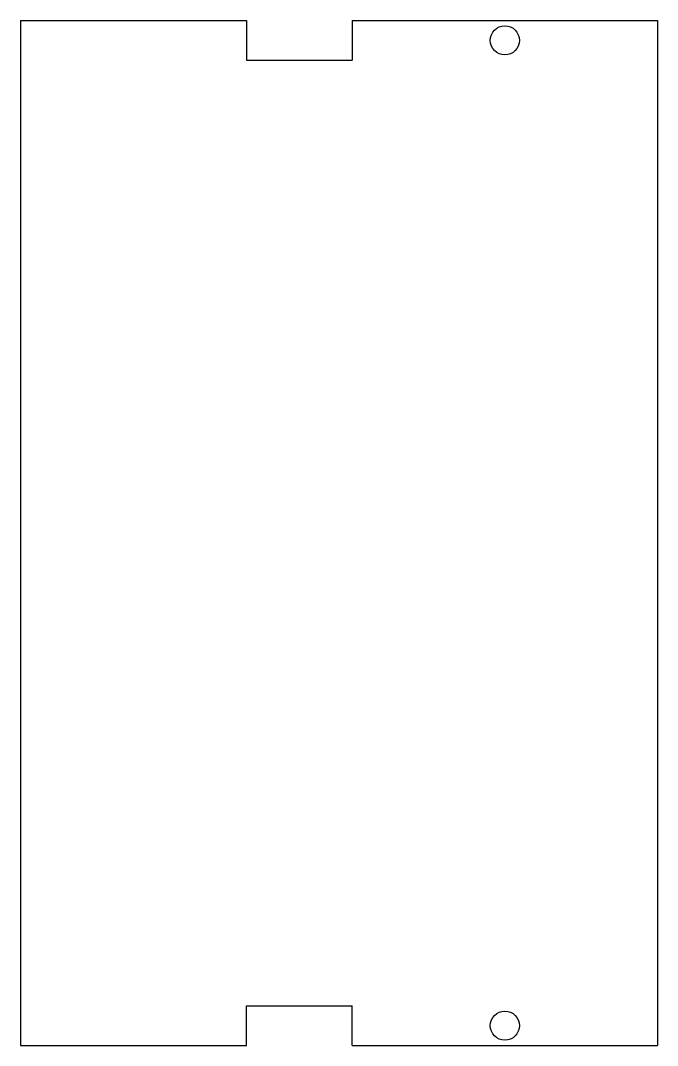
# Model space of a CAD drawing. Extents: x -108.8 to -60.7, y -62 to 15.4.
import ezdxf

# ---------------------------------------------------------------- set-up
doc = ezdxf.new("R2010")
doc.units = 0
doc.header["$MEASUREMENT"] = 0
doc.layers.add('VISIBLE', color=7, linetype='CONTINUOUS')

msp = doc.modelspace()

# ---------------------------------------------------------------- linework, layer by layer
at = {"layer": 'VISIBLE'}
for p, q in [((-108.82, 15.4), (-91.754, 15.4)), ((-108.82, 15.4), (-108.82, -62.03)), ((-91.754, 15.4), (-91.754, 12.4)), ((-83.754, 15.4), (-60.688, 15.4)), ((-83.754, 15.4), (-83.754, 12.4)), ((-60.688, 15.4), (-60.688, -62.03)), ((-91.754, 12.4), (-83.754, 12.4)), ((-91.754, -62.03), (-91.754, -59.03)), ((-91.754, -59.03), (-83.754, -59.03)), ((-83.754, -62.03), (-83.754, -59.03)), ((-108.82, -62.03), (-91.754, -62.03)), ((-83.754, -62.03), (-60.688, -62.03))]:
    msp.add_line(p, q, dxfattribs=at)
for centre in [(-72.221, 13.9), (-72.221, -60.53)]:
    msp.add_circle(centre, 1.1, dxfattribs=at)

doc.saveas('drawing.dxf')
